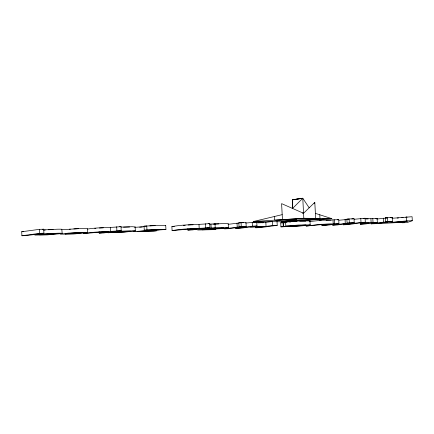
<?xml version="1.0" encoding="UTF-8"?>
<svg xmlns="http://www.w3.org/2000/svg" width="434" height="434" viewBox="0 0 434 434"><rect width="100%" height="100%" fill="white"/><g stroke="black" fill="none" stroke-linecap="round" stroke-linejoin="round"><path stroke-width="0.65" d="M316.218 218.671L303.811 218.275L302.775 198.251L292.695 199.721L292.57 208.445L302.775 198.251L309.165 207.81M135.061 226.944L132.191 226.705L121.037 227.112M135.337 230.834L124.976 232.098L108.158 232.738L123.354 232.006L130.542 231.116L117.061 231.534L119.464 231.208L135.337 230.834L135.12 226.83M314.151 203.497L314.796 202.358L315.664 218.378L311.786 218.627M228.121 223.765L225.637 223.515L214.721 223.933L215.014 223.868L215.231 227.872L214.938 227.937L228.42 227.655L228.203 223.651M228.42 227.655L221.226 228.675L204.463 229.353L202.201 229.792L215.47 229.353L213.24 229.657L197.633 230.004L211.174 228.013L215.231 227.872M302.243 213.023L303.54 213.268L314.796 202.358M285.643 222.523L280.722 222.832L280.939 226.836L303.561 225.523L285.811 226.13L285.594 222.121L298.234 221.025L309.974 220.879L309.144 221.156M309.974 220.879L310.191 224.883L309.361 225.159L297.236 226.293L280.939 226.836M61.807 229.45L62.187 233.335L61.286 233.611L47.04 234.886L34.861 235.071L42.83 233.991L57.57 233.226A11.414 0.456 -3.1 0 1 61.774 233.248L62.187 233.335M87.69 232.461L75.066 233.872L60.364 234.203L68.333 233.123L83.073 232.358A11.414 0.456 -3.1 0 1 87.277 232.38L87.69 232.461L87.473 228.458L87.06 228.371A11.414 0.456 -3.1 0 0 82.856 228.349L62.382 229.716M412.3 220.722L406.88 222.62L402.291 222.778L403.929 222.241L378.258 223.597L406.701 220.911L412.3 220.722L412.083 216.718L391.935 218.28M165.43 225.49L165.723 225.387L165.94 229.391L165.647 229.494L138.007 231.458L156.549 230.769L153.728 231.154L133.162 231.664L160.965 229.619L144.267 230.215L144.05 226.212L155.133 225.458L165.723 225.387M315.393 213.371L331.836 218.644L281.378 221.779L253.358 221.524L282.192 214.64M319.777 214.749L319.977 218.421L290.075 220.418L296.259 219.631L290.075 220.418L274.706 220.152L274.505 216.479M293.238 199.727L302.775 198.251L292.695 199.721L292.7 208.396M296.259 219.631L281.378 221.779L331.831 218.524L303.811 218.275L253.358 221.524M21.7 231.745L39.396 229.353L43.709 229.206L43.926 233.21L26.23 235.602L21.917 235.749L21.7 231.745L23.55 231.68M42.396 229.38L43.709 229.206M21.917 235.749L39.613 233.356L43.926 233.21M87.603 229.049C98.664 227.204 109.921 227.953 120.999 226.57L121.216 230.573L103.52 232.966L99.207 233.112L99.136 231.778M119.686 226.743L120.999 226.57M99.207 233.112L108.69 231.832L106.466 231.794A8.219 0.331 -3.1 0 0 102.061 231.908L83.382 233.655C95.881 231.262 108.652 232 121.216 230.573M144.267 230.215L155.35 229.461L165.94 229.391M187.922 230.091L197.405 228.805L195.175 228.767A8.219 0.331 -3.1 0 0 190.776 228.881L172.097 230.628L171.88 226.624C184.379 224.226 197.15 224.969 209.709 223.543L209.926 227.546L192.229 229.939L187.922 230.091L187.846 228.751M208.401 223.722L209.709 223.543M209.633 224.183L215.014 223.868M172.097 230.628C184.596 228.235 197.367 228.978 209.926 227.546M238.841 222.837L245.964 222.371L246.181 226.374L239.058 226.846L238.841 222.837L243.745 222.669M228.317 224.291L238.857 223.054M245.715 223.049L256.765 222.013L256.982 226.022L250.342 226.917L266.053 226.38L272.693 225.485L277.234 225.327L277.017 221.324M253.445 222.463L256.765 222.013M262.559 222.821L263.834 222.647L257.942 222.848M256.673 222.691L265.836 222.376L271.814 221.568M237.23 227.123L224.524 228.837L228.837 228.691L241.537 226.977L237.23 227.123L237.013 223.114M239.058 226.846L246.181 226.374M256.982 226.022L252.442 226.174L235.51 228.463L240.051 228.311L248.34 227.188L264.051 226.651L255.762 227.774L255.691 226.439M277.234 225.327L260.302 227.617L255.762 227.774M309.692 221.535L321.551 220.266L338.726 219.647L338.943 223.651L326.238 225.371L321.93 225.517L321.854 224.183M285.811 226.13L298.451 225.034L310.191 224.883M337.392 219.826L338.726 219.647M346.885 219.154L354.008 218.687L354.225 222.691L347.102 223.157L346.885 219.154L348.724 219.089M339.041 220.244L348.752 219.306M345.356 219.826L346.695 219.642M351.795 218.986L354.008 218.687M354.231 219.273L365.097 218.242L365.314 222.246L347.618 224.638L343.305 224.79L343.229 223.45M363.128 218.508L365.097 218.242M365.287 218.741L377.119 218.335L377.336 222.344L364.631 224.058L360.323 224.21L360.247 222.87M321.93 225.517L331.413 224.232L329.184 224.199A8.219 0.331 -3.1 0 0 324.784 224.313L306.106 226.054L320.059 224.383L338.943 223.651M375.784 218.519L377.119 218.335M376.766 219.024L387.144 217.993M385.278 217.841L392.407 217.374L392.624 221.383L385.495 221.85L385.278 217.841L387.117 217.781M347.102 223.157L354.225 222.691M345.274 223.434L332.569 225.154L336.882 225.007L349.587 223.288L345.274 223.434L345.057 219.43M390.188 217.678L392.407 217.374M343.305 224.79L361.001 222.392L365.314 222.246M360.323 224.21L369.339 222.989L361.462 223.114L363.692 222.816L377.336 222.344M383.667 222.127L370.961 223.846L375.274 223.694L387.98 221.98L383.667 222.127L383.45 218.123M385.495 221.85L392.624 221.383M94.71 228.523L95.914 228.371M183.425 225.496L185.226 225.268M134.708 227.351L144.533 226.646M319.234 220.7L321.1 220.515M397.159 218.063L398.483 217.939M401.797 217.624L403.126 217.494M405.779 217.244L407.103 217.119M43.932 230.128L45.331 229.993M69.435 229.255L70.368 229.168M293.335 221.541L296.731 221.275M139.629 227.177L142.357 226.971M43.78 229.901L57.353 229.217A11.414 0.456 -3.1 0 1 61.557 229.244L61.97 229.326M276.637 220.184L303.811 218.275M146.307 226.081L144.05 226.212M99.424 228.034L101.844 227.904A8.219 0.331 -3.1 0 1 103.357 227.845M188.139 225.007L190.559 224.877A8.219 0.331 -3.1 0 1 193.114 224.79M48.331 229.77L53.165 229.537M73.834 228.902L78.668 228.669M212.98 224.166L218.812 223.901M149.86 225.881L155.177 225.647M123.495 227.161L129.582 227.009M292.695 199.721L294.203 199.667M299.623 221.128L305.758 221.128M285.594 222.121L286.912 222.078M289.538 221.991L290.856 221.942M171.88 226.624L174.343 226.537M285.925 222.751L280.722 222.832M366.019 218.958L368.189 218.948M284.623 219.669L282.463 219.647L281.595 203.627L303.54 213.268M293.243 219.745L294.323 219.756M331.196 220.228L328.967 220.19A8.219 0.331 -3.1 0 0 326.08 220.25M406.484 216.908L406.701 220.911M387.497 217.542L387.714 221.546M372.806 218.481L373.023 222.49M370.918 218.741L371.135 222.745M360.784 218.389L361.001 222.392M349.104 218.855L349.321 222.859M334.413 219.794L334.63 223.798M333.003 219.984L333.22 223.987M283.304 222.506L283.521 226.515M283.049 222.517L283.266 226.521M272.476 221.476L272.693 225.485M265.836 222.376L266.053 226.38M252.225 222.17L252.442 226.174M241.054 222.539L241.271 226.543M210.957 224.004L211.174 228.013M205.401 223.689L205.618 227.693M198.994 224.557L199.211 228.561M146.746 225.848L146.963 229.852M116.686 226.716L116.903 230.72M110.285 227.579L110.502 231.588M39.396 229.353L39.613 233.356M223.732 227.926L216.067 228.843L206.226 229.114L213.197 228.17L223.732 227.926M39.868 234.713L39.602 234.805L48.537 234.62L57.494 233.595L48.548 233.774L39.868 234.713M65.371 233.839L65.111 233.937L74.04 233.752L82.997 232.722L74.051 232.906L65.371 233.839M407.32 221.123L404.586 222.024L394.061 222.382L407.32 221.123M305.975 225.132L291.648 225.767L305.975 225.132"/></g></svg>
